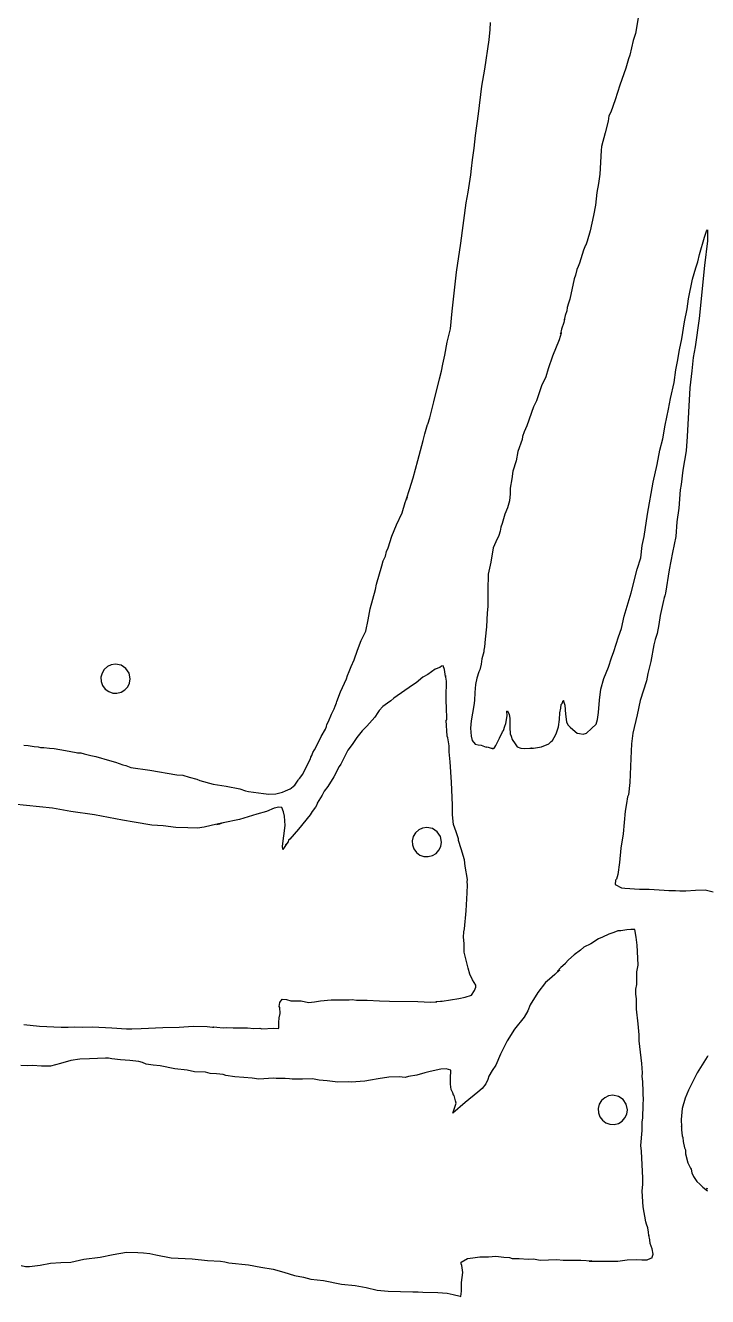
# Model space of a CAD drawing. Extents: x -104 to 747, y 152 to 800.
# Drawn here: x 251.9 to 368.5, y 283.5 to 500.7 of the extents above; entities that cross this region are included whole.
import ezdxf

# ---------------------------------------------------------------- set-up
doc = ezdxf.new("R2010")
doc.units = 0

msp = doc.modelspace()

# ---------------------------------------------------------------- linework, layer by layer
for p, q in [((356.697, 502.045), (356.227, 499.374)), ((331.216, 498.31), (331.394, 500.038)), ((331.394, 500.038), (331.443875, 501.254875)), ((330.486, 493.293), (331.216, 498.31)), ((355.827, 498.157), (355.26, 495.673)), ((356.227, 499.374), (355.827, 498.157)), ((355.26, 495.673), (355.03, 495.017)), ((329.938, 490.381), (330.486, 493.293)), ((354.586, 493.443), (353.515, 490.537)), ((355.03, 495.017), (354.586, 493.443)), ((329.382, 485.651), (329.938, 490.381)), ((353.515, 490.537), (352.727, 488.003)), ((352.727, 488.003), (351.973, 485.943)), ((328.839, 481.944), (329.382, 485.651)), ((351.67, 485.293), (351.529, 484.368)), ((351.973, 485.943), (351.67, 485.293)), ((351.055, 482.386), (350.39, 480.057)), ((351.529, 484.368), (351.055, 482.386)), ((328.643, 479.756), (328.839, 481.944)), ((328.371, 477.779), (328.643, 479.756)), ((350.34, 479.372), (350.131, 475.303)), ((350.39, 480.057), (350.34, 479.372)), ((328.082, 475.225), (328.204375, 476.273625)), ((328.204375, 476.273625), (328.371, 477.779)), ((327.631, 472.233), (328.082, 475.225)), ((349.890125, 473.734), (349.59, 472.177)), ((350.131, 475.303), (349.890125, 473.734)), ((327.291, 470.415), (327.631, 472.233)), ((349.59, 472.177), (349.397, 470.043)), ((326.365, 463.556), (327.291, 470.415)), ((349.397, 470.043), (349.029, 468.265)), ((349.029, 468.265), (348.452, 465.635)), ((348.452, 465.635), (347.958, 463.884)), ((367.981, 464.541), (368.349, 465.58)), ((368.349, 465.58), (368.514, 465.83)), ((368.514, 465.83), (368.519, 463.927)), ((325.604, 458.576), (326.365, 463.556)), ((347.68475, 463.175), (347.335, 462.355)), ((347.723688, 463.205781), (347.68475, 463.175)), ((347.958, 463.884), (347.723688, 463.205781)), ((367.125, 461.586), (367.981, 464.541)), ((368.519, 463.927), (367.987, 459.685)), ((347.335, 462.355), (346.64, 460.094)), ((366.869, 460.342), (367.125, 461.586)), ((324.892, 451.916), (325.604, 458.576)), ((346.178, 459.029), (345.942, 458.045)), ((346.439375, 459.548375), (346.178, 459.029)), ((346.64, 460.094), (346.439375, 459.548375)), ((365.957, 457.359), (366.503, 459.336)), ((366.503, 459.336), (366.869, 460.342)), ((367.987, 459.685), (367.101, 450.648)), ((345.714, 457.423), (344.964, 453.936)), ((345.942, 458.045), (345.714, 457.423)), ((365.292, 454.029), (365.957, 457.359)), ((324.569, 448.904), (324.892, 451.916)), ((344.452, 451.939), (344.212, 451.153)), ((344.533, 452.54), (344.452, 451.939)), ((344.789, 453.292), (344.533, 452.54)), ((344.964, 453.936), (344.789, 453.292)), ((364.58, 450.063), (365.056, 452.308)), ((365.056, 452.308), (365.292, 454.029)), ((343.945, 449.992), (343.568, 448.855)), ((344.095422, 450.548594), (343.945, 449.992)), ((344.212, 451.153), (344.034016, 450.444531)), ((344.034016, 450.444531), (344.060125, 450.47125)), ((344.060125, 450.47125), (344.095422, 450.548594)), ((364.129, 447.16), (364.58, 450.063)), ((367.101, 450.648), (366.415, 445.794)), ((324.045, 446.618), (324.569, 448.904)), ((343.493469, 448.162563), (343.14, 447.001)), ((343.568, 448.855), (343.395656, 448.039937)), ((343.395656, 448.039937), (343.47475, 448.159)), ((343.47475, 448.159), (343.511145, 448.24082)), ((343.511145, 448.24082), (343.493469, 448.162563)), ((323.622, 444.383), (324.045, 446.618)), ((343.14, 447.001), (342.043, 444.228)), ((363.738, 445.32), (364.129, 447.16)), ((366.415, 445.794), (366.062, 443.967)), ((323.256, 442.867), (323.622, 444.383)), ((342.043, 444.228), (341.3, 442.068)), ((363.083, 441.874), (363.405, 443.277)), ((363.405, 443.277), (363.738, 445.32)), ((366.062, 443.967), (365.841, 441.719)), ((322.698, 440.355), (323.028, 441.645)), ((323.028, 441.645), (323.256, 442.867)), ((341.3, 442.068), (340.888, 440.688)), ((362.815, 439.729), (363.083, 441.874)), ((365.841, 441.719), (365.482, 438.827)), ((321.75, 436.414), (322.698, 440.355)), ((340.173, 439.15), (339.274, 436.592)), ((340.888, 440.688), (340.173, 439.15)), ((362.174, 436.971), (362.815, 439.729)), ((361.877, 435.156), (362.174, 436.971)), ((365.482, 438.827), (365.069, 430.509)), ((321.063, 433.674), (321.75, 436.414)), ((338.76, 435.548), (337.648, 432.333)), ((339.274, 436.592), (338.76, 435.548)), ((361.272, 432.396), (361.877, 435.156)), ((320.197, 430.962), (320.654375, 432.51375)), ((320.654375, 432.51375), (320.712391, 432.580312)), ((320.712391, 432.580312), (321.063, 433.674)), ((360.885, 430.112), (361.272, 432.396)), ((319.923, 429.796), (320.197, 430.962)), ((336.909, 430.468), (336.819, 429.999)), ((337.189, 431.301), (336.909, 430.468)), ((337.648, 432.333), (337.189, 431.301)), ((365.069, 430.509), (364.851, 428.048)), ((318.984, 426.383), (319.923, 429.796)), ((336.819, 429.999), (336.083, 427.921)), ((359.94, 425.704), (360.375, 428.149)), ((360.375, 428.149), (360.885, 430.112)), ((364.851, 428.048), (364.314, 424.726)), ((318.211, 423.441), (318.984, 426.383)), ((335.819, 426.317), (335.233, 424.556)), ((336.083, 427.921), (335.819, 426.317)), ((335.233, 424.556), (335.062, 423.224)), ((359.245, 422.705), (359.94, 425.704)), ((364.314, 424.726), (364.025, 422.287)), ((317.57, 421.455), (318.211, 423.441)), ((335.062, 423.224), (334.783, 421.67)), ((334.783, 421.67), (334.783, 420.685)), ((358.276, 417.233), (359.245, 422.705)), ((364.025, 422.287), (363.849, 421.381)), ((316.869, 419.214), (317.163031, 420.119906)), ((317.092, 419.85825), (317.05359, 419.728863)), ((317.05359, 419.728863), (317.084719, 419.834719)), ((317.084719, 419.834719), (317.57, 421.455)), ((317.163031, 420.119906), (317.092, 419.85825)), ((334.65675, 419.478125), (334.334, 418.308)), ((334.783, 420.685), (334.65675, 419.478125)), ((363.849, 421.381), (363.615, 418.216)), ((315.352, 415.395), (316.319, 417.462)), ((316.319, 417.462), (316.869, 419.214)), ((333.854, 417.228), (333.406, 415.604)), ((334.334, 418.308), (333.854, 417.228)), ((357.7, 413.371), (358.276, 417.233)), ((363.615, 418.216), (363.297, 415.878)), ((314.571, 413.464), (315.352, 415.395)), ((333.179, 414.998), (333.07325, 414.283625)), ((333.406, 415.604), (333.179, 414.998)), ((363.297, 415.878), (363.098, 413.416)), ((313.927, 411.463), (314.571, 413.464)), ((332.873, 413.561), (332.3425, 412.505375)), ((333.07325, 414.283625), (332.873, 413.561)), ((357.369, 411.854), (357.7, 413.371)), ((363.098, 413.416), (362.532, 410.686)), ((313.469, 410.061), (313.659, 410.809)), ((313.659, 410.809), (313.927, 411.463)), ((331.86, 411.437), (331.463, 409.023)), ((332.3425, 412.505375), (331.86, 411.437)), ((357.104, 409.741), (357.369, 411.854)), ((362.532, 410.686), (361.986, 407.725)), ((312.852, 408.353), (313.06, 409.214)), ((313.06, 409.214), (313.469, 410.061)), ((331.463, 409.023), (331.036, 406.955)), ((356.489, 407.835), (357.104, 409.741)), ((311.964, 405.263), (312.852, 408.353)), ((331.036, 406.955), (330.9455, 404.196)), ((355.4725, 403.782875), (356.489, 407.835)), ((361.986, 407.725), (361.323, 403.689)), ((310.844, 401.051), (311.763, 404.334)), ((311.763, 404.334), (311.964, 405.263)), ((330.9455, 404.196), (330.957, 401.434)), ((354.273, 399.781), (355.4725, 403.782875)), ((361.17675, 403.181906), (360.865, 401.919)), ((361.212766, 403.276559), (361.17675, 403.181906)), ((361.323, 403.689), (361.18, 403.005469)), ((361.18, 403.005469), (361.2065, 403.19025)), ((361.2065, 403.19025), (361.212766, 403.276559)), ((310.526625, 399.127), (310.844, 401.051)), ((330.861, 400.358), (330.756, 397.955)), ((330.957, 401.434), (330.861, 400.358)), ((353.843, 397.664), (354.273, 399.781)), ((360.458, 399.866), (360.2175, 398.329375)), ((360.865, 401.919), (360.458, 399.866)), ((310.117, 397.224), (310.526625, 399.127)), ((330.756, 397.955), (330.51, 395.857)), ((353.32, 396.26), (353.843, 397.664)), ((360.2175, 398.329375), (359.905, 396.807)), ((308.7105, 393.972625), (309.315, 395.628)), ((309.315, 395.628), (310.117, 397.224)), ((330.51, 395.857), (330.43, 394.534)), ((352.516, 393.76), (353.32, 396.26)), ((359.55, 395.8105), (359.324, 394.865)), ((359.905, 396.807), (359.55, 395.8105)), ((308.151, 392.3), (308.7105, 393.972625)), ((330.293, 393.692), (329.95, 392.503)), ((330.296, 393.954), (330.293, 393.692)), ((330.43, 394.534), (330.296, 393.954)), ((352.089, 392.66), (352.516, 393.76)), ((359.324, 394.865), (358.86, 392.045)), ((265.95, 391.16675), (265.411031, 390.680125)), ((266.605969, 391.47825), (265.95, 391.16675)), ((267.339, 391.588), (266.605969, 391.47825)), ((268.29575, 391.397875), (267.339, 391.588)), ((269.107, 390.856), (268.29575, 391.397875)), ((307.291, 390.332), (307.587, 391.163)), ((307.587, 391.163), (308.151, 392.3)), ((323.038375, 391.215625), (322.76, 390.995)), ((323.322, 391.311), (323.038375, 391.215625)), ((323.56125, 390.648), (323.322, 391.311)), ((329.823125, 391.547375), (329.61, 390.609)), ((329.95, 392.503), (329.823125, 391.547375)), ((351.587, 391.041), (352.089, 392.66)), ((358.86, 392.045), (358.326, 389.985)), ((265.029, 390.045), (264.849875, 389.325891)), ((264.849875, 389.325891), (264.88675, 388.600875)), ((265.411031, 390.680125), (265.029, 390.045)), ((269.648875, 390.045125), (269.107, 390.856)), ((269.839, 389.088), (269.648875, 390.045125)), ((269.72925, 388.355125), (269.839, 389.088)), ((305.812, 386.871), (306.838, 389.079)), ((306.838, 389.079), (306.998, 389.633)), ((306.998, 389.633), (307.291, 390.332)), ((319.856, 389.361), (318.749, 388.392)), ((320.722, 389.783), (319.856, 389.361)), ((321.985, 390.702), (320.722, 389.783)), ((322.76, 390.995), (321.985, 390.702)), ((323.676, 389.889), (323.56125, 390.648)), ((323.7215, 389.448609), (323.676, 389.889)), ((323.724375, 389.648953), (323.71525, 389.529375)), ((323.71525, 389.529375), (323.7215, 389.448609)), ((323.816, 389.325), (323.724375, 389.648953)), ((323.883, 388.645), (323.816, 389.325)), ((329.102625, 389.19125), (328.879, 388.105)), ((329.42, 390.246), (329.102625, 389.19125)), ((329.61, 390.609), (329.42, 390.246)), ((350.316375, 387.304875), (350.807, 389.113)), ((350.807, 389.113), (351.587, 391.041)), ((358.326, 389.985), (358.07, 388.741)), ((264.88675, 388.600875), (265.13025, 387.916922)), ((265.13025, 387.916922), (265.571, 387.321)), ((265.571, 387.321), (266.167078, 386.88025)), ((266.167078, 386.88025), (266.851375, 386.63675)), ((267.576734, 386.599875), (268.296, 386.779)), ((268.296, 386.779), (268.931125, 387.160875)), ((268.931125, 387.160875), (269.41775, 387.6995)), ((269.41775, 387.6995), (269.72925, 388.355125)), ((305.177, 385.166), (305.812, 386.871)), ((318.105, 388), (314.915, 385.755)), ((318.749, 388.392), (318.105, 388)), ((323.846, 385.911), (323.883, 388.645)), ((328.747875, 386.737), (328.712, 385.345)), ((328.879, 388.105), (328.747875, 386.737)), ((350.062, 385.445), (350.316375, 387.304875)), ((358.07, 388.741), (357.002, 385.376)), ((266.851375, 386.63675), (267.576734, 386.599875)), ((304.876, 384.418), (305.092, 384.981)), ((305.092, 384.981), (305.177, 385.166)), ((313.801, 384.918), (313.053375, 384.332125)), ((314.389, 385.283), (313.801, 384.918)), ((314.915, 385.755), (314.389, 385.283)), ((323.889, 383.495), (323.846, 385.911)), ((328.712, 385.345), (328.577, 384.502)), ((343.433, 384.031), (343.536, 384.68)), ((343.536, 384.68), (343.676, 384.85)), ((343.676, 384.85), (343.825, 385.38)), ((343.825, 385.38), (343.90825, 385.35725)), ((343.90825, 385.35725), (343.906, 385.243)), ((343.906, 385.243), (344.11, 384.555)), ((344.11, 384.555), (344.251, 383.003)), ((349.90825, 383.317375), (350.062, 385.445)), ((357.002, 385.376), (356.473, 382.905)), ((303.726, 381.767), (304.235, 383.029)), ((304.235, 383.029), (304.726, 383.929)), ((304.726, 383.929), (304.876, 384.418)), ((311.648, 382.524), (310.31, 380.972)), ((312.185, 383.308), (311.648, 382.524)), ((312.383, 383.639), (312.185, 383.308)), ((313.053375, 384.332125), (312.383, 383.639)), ((323.954, 382.889), (323.889, 383.495)), ((323.939234, 382.032766), (323.954, 382.889)), ((328.577, 384.502), (328.145875, 381.90775)), ((334.039, 381.46), (334.278, 382.722)), ((334.228, 383.529), (334.36, 383.585)), ((334.278, 382.722), (334.228, 383.529)), ((334.36, 383.585), (334.617625, 382.97825)), ((334.617625, 382.97825), (334.762, 382.358)), ((343.201, 382.13), (343.266, 383.24)), ((343.266, 383.24), (343.433, 384.031)), ((344.251, 383.003), (344.394, 381.73)), ((349.745031, 382.138203), (349.90825, 383.317375)), ((356.473, 382.905), (355.785, 379.758)), ((302.5, 379.227), (303.21, 380.474)), ((303.21, 380.474), (303.37, 380.912)), ((303.37, 380.912), (303.462, 381.262)), ((303.462, 381.262), (303.726, 381.767)), ((310.31, 380.972), (309.509, 380.202)), ((323.871453, 382.023172), (323.896625, 382.048125)), ((323.909, 381.046), (323.871453, 382.023172)), ((323.896625, 382.048125), (323.939234, 382.032766)), ((323.987, 380.253), (323.909, 381.046)), ((324.014, 379.284), (323.987, 380.253)), ((328.145875, 381.90775), (328.017453, 380.616531)), ((328.017453, 380.616531), (328.101, 379.288)), ((333.475, 379.992), (333.659, 380.258)), ((333.659, 380.258), (333.855, 380.949)), ((333.855, 380.949), (334.039, 381.46)), ((334.762, 381.866), (334.718875, 380.75225)), ((334.718875, 380.75225), (334.801, 379.682)), ((334.762, 382.358), (334.762, 381.866)), ((342.656, 379.677), (343.056, 380.874625)), ((343.056, 380.874625), (343.201, 382.13)), ((344.394, 381.73), (344.662266, 381.218734)), ((344.662266, 381.218734), (345.028125, 380.804125)), ((345.028125, 380.804125), (345.894, 380.077)), ((347.858, 379.785), (348.682, 380.577)), ((348.682, 380.577), (349.468, 381.339)), ((349.468, 381.339), (349.745031, 382.138203)), ((301.798, 377.798), (302.5, 379.227)), ((308.608375, 379.05675), (307.782, 377.856)), ((309.509, 380.202), (308.608375, 379.05675)), ((324.119, 378.968), (324.014, 379.284)), ((324.349, 377.589), (324.119, 378.968)), ((328.101, 379.288), (328.313375, 378.5135)), ((328.313375, 378.5135), (328.819, 377.907)), ((332.359, 377.697), (332.96, 378.932)), ((332.96, 378.932), (333.475, 379.992)), ((334.801, 379.682), (334.969, 379.243)), ((334.969, 379.243), (335.112, 378.708)), ((335.112, 378.708), (335.64, 377.963)), ((341.419, 377.98), (341.812, 378.377)), ((341.812, 378.377), (342.024, 378.526)), ((342.024, 378.526), (342.335, 379.044)), ((342.335, 379.044), (342.656, 379.677)), ((345.894, 380.077), (346.237, 379.79)), ((346.237, 379.79), (346.614, 379.713)), ((346.614, 379.713), (347.25025, 379.596)), ((347.25025, 379.596), (347.858, 379.785)), ((355.785, 379.758), (355.526, 377.973)), ((251.6835, 377.749375), (252.387, 377.68)), ((252.387, 377.68), (253.408, 377.504)), ((253.408, 377.504), (254.134, 377.441)), ((254.134, 377.441), (254.536, 377.311)), ((254.536, 377.311), (255.077, 377.359)), ((255.077, 377.359), (256.032, 377.226)), ((256.032, 377.226), (256.832, 377.167)), ((256.832, 377.167), (258.782, 376.813)), ((258.782, 376.813), (260.626, 376.491)), ((260.626, 376.491), (260.854, 376.422)), ((260.854, 376.422), (261.421, 376.4)), ((261.421, 376.4), (261.968, 376.248)), ((261.968, 376.248), (263.102, 375.971)), ((263.102, 375.971), (263.997, 375.814)), ((300.713, 375.682), (300.907, 375.983)), ((300.907, 375.983), (301.039, 376.476)), ((301.039, 376.476), (301.33, 376.927)), ((301.33, 376.927), (301.798, 377.798)), ((307.051, 376.851), (305.856, 374.492)), ((307.782, 377.856), (307.051, 376.851)), ((324.368, 376.585), (324.349, 377.589)), ((324.511, 374.853), (324.368, 376.585)), ((328.819, 377.907), (329.32175, 377.777125)), ((329.32175, 377.777125), (329.844, 377.717)), ((329.844, 377.717), (330.695, 377.408)), ((330.695, 377.408), (330.787, 377.418)), ((330.787, 377.418), (331.02, 377.368)), ((331.02, 377.368), (331.518, 377.2)), ((331.518, 377.2), (331.564875, 377.222125)), ((331.564875, 377.222125), (331.719, 377.203)), ((331.719, 377.203), (331.804, 377.115)), ((331.804, 377.115), (332.065, 377.194)), ((332.05, 377.227), (332.172, 377.399)), ((332.065, 377.194), (332.05, 377.227)), ((332.172, 377.399), (332.359, 377.697)), ((335.64, 377.963), (336.004, 377.461)), ((336.004, 377.461), (336.607125, 377.1955)), ((336.607125, 377.1955), (337.274, 377.137)), ((337.274, 377.137), (338.154, 377.204)), ((338.154, 377.204), (338.46575, 377.229516)), ((338.437, 377.212375), (338.42175, 377.192047)), ((338.42175, 377.192047), (338.774, 377.208)), ((338.46575, 377.229516), (338.437, 377.212375)), ((338.774, 377.208), (340.1475, 377.440625)), ((340.1475, 377.440625), (341.419, 377.98)), ((355.526, 377.973), (355.433, 375.47)), ((263.997, 375.814), (266.281, 375.126)), ((266.281, 375.126), (267.338, 374.828)), ((267.338, 374.828), (268.606, 374.348)), ((268.606, 374.348), (269.07, 374.259)), ((269.07, 374.259), (269.958, 373.938)), ((269.958, 373.938), (273.216, 373.478)), ((299.337, 372.768), (300.258, 374.661)), ((300.258, 374.661), (300.634, 375.413)), ((300.634, 375.413), (300.713, 375.682)), ((305.572, 374.066), (304.638, 372.33725)), ((305.856, 374.492), (305.572, 374.066)), ((324.783, 371.392), (324.511, 374.853)), ((355.433, 375.47), (355.238, 371.351)), ((273.216, 373.478), (277.836, 372.672)), ((277.836, 372.672), (278.852, 372.58)), ((278.852, 372.58), (279.94, 372.244)), ((279.94, 372.244), (281.248, 371.907)), ((281.248, 371.907), (281.749, 371.696)), ((281.749, 371.696), (284.037, 371.04)), ((297.963, 370.914), (298.571, 371.746)), ((298.571, 371.746), (298.611, 371.889)), ((298.611, 371.889), (298.782, 372.044)), ((298.782, 372.044), (299.337, 372.768)), ((304.638, 372.33725), (303.635, 370.649)), ((284.037, 371.04), (286.234, 370.729)), ((286.234, 370.729), (288.568, 370.248)), ((288.568, 370.248), (289.544, 369.897)), ((289.544, 369.897), (290.046, 369.818)), ((290.046, 369.818), (292.627, 369.497)), ((292.627, 369.497), (293.565, 369.383)), ((293.565, 369.383), (294.74925, 369.4375)), ((294.74925, 369.4375), (295.899, 369.714)), ((295.899, 369.714), (296.374, 369.937)), ((296.374, 369.937), (297.166, 370.294)), ((297.166, 370.294), (297.361, 370.362)), ((297.361, 370.362), (297.732, 370.735)), ((297.732, 370.735), (297.963, 370.914)), ((303.014, 369.863), (302.665, 369.191)), ((303.635, 370.649), (303.014, 369.863)), ((324.919, 367.494), (324.783, 371.392)), ((355.238, 371.351), (354.992, 369.254)), ((256.535, 366.939), (249.906, 367.646)), ((301.718625, 367.513), (301.49, 367.106)), ((301.81, 367.803), (301.718625, 367.513)), ((302.665, 369.191), (301.81, 367.803)), ((324.931625, 365.8145), (324.919, 367.494)), ((354.701, 367.782), (354.422, 366.474)), ((354.856, 368.886), (354.701, 367.782)), ((354.992, 369.254), (354.856, 368.886)), ((259.682, 366.414), (256.535, 366.939)), ((263.721, 365.844), (259.682, 366.414)), ((268.517, 364.886), (263.721, 365.844)), ((288.545, 365.015), (285.755, 364.469)), ((291.464, 365.961), (288.545, 365.015)), ((293.136, 366.411), (291.464, 365.961)), ((294.4465, 366.94025), (293.136, 366.411)), ((295.2285, 367.148438), (294.4465, 366.94025)), ((295.784, 367.078), (295.2285, 367.148438)), ((296.0595, 366.360625), (295.784, 367.078)), ((296.224, 365.584), (296.0595, 366.360625)), ((296.312, 363.992), (296.224, 365.584)), ((300.591, 365.837), (298.592, 363.377)), ((300.935, 366.4), (300.591, 365.837)), ((301.49, 367.106), (300.935, 366.4)), ((325.095, 364.144), (324.931625, 365.8145)), ((354.422, 366.474), (354.133, 362.559)), ((270.522, 364.567), (268.517, 364.886)), ((273.557, 364.065), (270.522, 364.567)), ((275.48, 363.928), (273.557, 364.065)), ((277.659, 363.649), (275.48, 363.928)), ((279.672, 363.625), (277.659, 363.649)), ((281.322, 363.542), (279.672, 363.625)), ((282.498875, 363.72), (281.322, 363.542)), ((283.66, 363.991), (282.498875, 363.72)), ((285.470937, 364.382234), (283.66, 363.991)), ((285.755, 364.469), (284.653937, 364.193078)), ((284.653937, 364.193078), (285.18075, 364.306875)), ((285.18075, 364.306875), (285.471953, 364.376119)), ((285.471953, 364.376119), (285.470937, 364.382234)), ((295.851, 360.452), (296.312, 363.992)), ((298.592, 363.377), (297.126, 361.683)), ((319.1565, 363.23975), (318.617875, 362.753125)), ((319.812125, 363.55125), (319.1565, 363.23975)), ((320.545, 363.661), (319.812125, 363.55125)), ((321.50175, 363.470875), (320.545, 363.661)), ((322.313, 362.929), (321.50175, 363.470875)), ((322.854875, 362.11775), (322.313, 362.929)), ((325.532875, 362.94575), (325.095, 364.144)), ((325.976, 361.749), (325.532875, 362.94575)), ((296.554266, 360.845969), (296.395, 360.586)), ((296.832, 361.204), (296.425797, 360.703281)), ((296.425797, 360.703281), (296.448875, 360.7345)), ((296.448875, 360.7345), (296.554266, 360.845969)), ((296.927, 361.518), (296.832, 361.204)), ((297.126, 361.683), (296.927, 361.518)), ((318.236, 362.118), (318.056875, 361.398891)), ((318.056875, 361.398891), (318.09375, 360.673875)), ((318.09375, 360.673875), (318.33725, 359.989922)), ((318.617875, 362.753125), (318.236, 362.118)), ((323.045, 361.161), (322.854875, 362.11775)), ((322.93525, 360.428125), (323.045, 361.161)), ((325.978, 361.416), (325.976, 361.749)), ((326.4, 359.999), (325.978, 361.416)), ((354.133, 362.559), (353.734, 360.112)), ((295.911, 359.925), (295.851, 360.452)), ((296.395, 360.586), (295.911, 359.925)), ((318.33725, 359.989922), (318.778, 359.394)), ((318.778, 359.394), (319.373922, 358.95325)), ((319.373922, 358.95325), (320.057875, 358.70975)), ((320.057875, 358.70975), (320.782891, 358.672875)), ((320.782891, 358.672875), (321.502, 358.852)), ((321.502, 358.852), (322.137125, 359.233875)), ((322.137125, 359.233875), (322.62375, 359.7725)), ((322.62375, 359.7725), (322.93525, 360.428125)), ((326.996, 358.104), (326.4, 359.999)), ((353.734, 360.112), (353.481, 357.671)), ((327.105, 357.046), (326.996, 358.104)), ((327.495, 354.784), (327.105, 357.046)), ((353.481, 357.671), (353.166, 355.627)), ((327.466, 354.382), (327.495, 354.784)), ((327.493, 353.84), (327.466, 354.382)), ((352.803, 354.654), (352.748, 353.903)), ((352.963, 354.838), (352.803, 354.654)), ((353.166, 355.627), (352.963, 354.838)), ((327.277625, 349.414125), (327.466, 352.512)), ((327.466, 352.512), (327.493, 353.84)), ((352.748, 353.903), (353.835, 353.331)), ((353.835, 353.331), (354.416, 353.288)), ((354.416, 353.288), (356.881, 353.106)), ((356.881, 353.106), (358.577, 353.129)), ((358.577, 353.129), (361.133, 352.94)), ((361.133, 352.94), (361.933, 352.914)), ((361.933, 352.914), (363.063, 352.914)), ((363.063, 352.914), (363.782125, 352.832)), ((363.782125, 352.832), (364.841, 352.816)), ((364.841, 352.816), (366.48525, 352.968375)), ((366.48525, 352.968375), (368.098, 352.985)), ((368.098, 352.985), (369.495, 352.653)), ((327.003, 346.323), (327.277625, 349.414125)), ((326.826, 344.914), (326.896125, 345.8435)), ((326.896125, 345.8435), (327.003, 346.323)), ((352.535, 345.704), (351.64, 345.415)), ((353.178, 346.019), (352.535, 345.704)), ((353.692, 346.017), (353.178, 346.019)), ((354.73, 346.162), (353.692, 346.017)), ((355.419625, 346.235875), (354.73, 346.162)), ((356.086, 346.198), (355.419625, 346.235875)), ((356.35275, 344.886625), (356.086, 346.198)), ((326.9, 343.843), (326.826, 344.914)), ((326.941, 342.354), (326.9, 343.843)), ((348.591, 343.772), (347.377, 343.208)), ((349.917, 344.633), (348.591, 343.772)), ((350.584, 344.898), (349.917, 344.633)), ((351.64, 345.415), (350.584, 344.898)), ((356.516, 343.561), (356.35275, 344.886625)), ((356.61, 341.326), (356.516, 343.561)), ((327.6, 339.594), (326.941, 342.354)), ((345.75825, 341.90075), (344.77, 341.033)), ((346.802, 342.701), (345.75825, 341.90075)), ((347.377, 343.208), (346.802, 342.701)), ((356.651, 340.152), (356.61, 341.326)), ((327.92125, 338.577), (327.6, 339.594)), ((343.275859, 339.352344), (342.449, 338.558)), ((343.474, 339.716), (342.826578, 339.021781)), ((342.826578, 339.021781), (343.081125, 339.20375)), ((343.081125, 339.20375), (343.275859, 339.352344)), ((344.198125, 340.34225), (343.474, 339.716)), ((344.215516, 340.411531), (344.198125, 340.34225)), ((344.77, 341.033), (344.215516, 340.411531)), ((356.435, 336.848), (356.443, 338.971)), ((356.443, 338.971), (356.651, 340.152)), ((328.361, 337.611), (327.92125, 338.577)), ((328.921, 336.724), (328.361, 337.611)), ((340.83, 337.184), (339.507, 335.457)), ((341.515, 337.729), (340.83, 337.184)), ((342.449, 338.558), (341.515, 337.729)), ((356.289875, 336.004375), (356.435, 336.848)), ((326.016, 334.404), (327.118, 334.6575)), ((327.118, 334.6575), (328.163, 334.983)), ((328.163, 334.983), (328.6905, 335.79425)), ((328.6905, 335.79425), (328.899313, 336.343688)), ((328.899313, 336.343688), (328.921, 336.724)), ((339.507, 335.457), (338.185, 333.341)), ((356.264, 335.175), (356.289875, 336.004375)), ((356.373, 334.364), (356.264, 335.175)), ((295.333, 333.068), (295.41975, 333.770125)), ((295.417, 332.903), (295.333, 333.068)), ((295.502, 331.887), (295.417, 332.903)), ((295.41975, 333.770125), (295.817, 334.344)), ((295.817, 334.344), (296.539875, 334.24475)), ((296.539875, 334.24475), (297.277, 334.057)), ((297.277, 334.057), (299.086, 334.017)), ((299.086, 334.017), (300.338, 333.772)), ((300.338, 333.772), (301.368125, 333.850375)), ((301.368125, 333.850375), (302.387, 334.018)), ((302.387, 334.018), (304.222, 334.196)), ((304.222, 334.196), (305.754625, 334.207625)), ((305.754625, 334.207625), (307.288, 334.187)), ((307.288, 334.187), (307.795625, 334.23375)), ((307.795625, 334.23375), (308.517, 334.168)), ((308.517, 334.168), (310.35, 334.162)), ((310.35, 334.162), (312.469, 334.005)), ((312.469, 334.005), (314.146, 333.973)), ((314.146, 333.973), (318.982, 333.895)), ((318.982, 333.895), (321.187, 333.833)), ((321.187, 333.833), (322.190609, 333.849812)), ((322.083203, 333.906687), (322.886, 334)), ((322.170375, 333.8655), (322.083203, 333.906687)), ((322.248666, 333.856133), (322.170375, 333.8655)), ((322.190609, 333.849812), (322.248666, 333.856133)), ((322.886, 334), (323.195, 333.958)), ((323.195, 333.958), (326.016, 334.404)), ((338.185, 333.341), (337.80675, 332.31925)), ((356.412, 332.636), (356.373, 334.364)), ((356.659, 330.096), (356.412, 332.636)), ((295.233, 329.661), (295.245, 330.326)), ((295.245, 330.326), (295.324375, 331.109875)), ((295.324375, 331.109875), (295.502, 331.887)), ((337.211, 331.233), (335.512, 329.181)), ((337.80675, 332.31925), (337.211, 331.233)), ((251.643, 329.96825), (254.338, 329.714)), ((254.338, 329.714), (258.039, 329.544)), ((258.039, 329.544), (259.24575, 329.506)), ((259.24575, 329.506), (260.313, 329.579)), ((260.313, 329.579), (261.622, 329.545)), ((261.622, 329.545), (263.378, 329.571)), ((263.378, 329.571), (266.679, 329.405)), ((266.679, 329.405), (269.21, 329.224)), ((269.21, 329.224), (270.103, 329.271)), ((270.103, 329.271), (271.739, 329.284)), ((271.739, 329.284), (275.449, 329.501)), ((275.449, 329.501), (278.209, 329.552)), ((278.209, 329.552), (280.588, 329.697)), ((280.588, 329.697), (283.009, 329.63)), ((283.009, 329.63), (283.909, 329.546)), ((283.909, 329.546), (284.150516, 329.549219)), ((284.150516, 329.549219), (284.084625, 329.57025)), ((284.084625, 329.57025), (284.624, 329.536)), ((284.624, 329.536), (285.739, 329.446)), ((285.739, 329.446), (286.301, 329.503)), ((286.301, 329.503), (287.416, 329.414)), ((287.416, 329.414), (289.903, 329.427)), ((289.903, 329.427), (290.967, 329.33)), ((290.967, 329.33), (292.004, 329.349)), ((292.004, 329.349), (292.37, 329.26)), ((292.37, 329.26), (294.311, 329.379)), ((294.311, 329.379), (295.166, 329.323)), ((295.166, 329.323), (295.265875, 329.445875)), ((295.265875, 329.445875), (295.233, 329.661)), ((335.512, 329.181), (334.28, 327.211)), ((356.861, 328.194), (356.659, 330.096)), ((356.835, 327.211), (356.861, 328.194)), ((334.28, 327.211), (333.144, 324.889)), ((357.286, 323.323), (356.835, 327.211)), ((259.674, 323.831), (257.955875, 323.3205)), ((261.262375, 324.039875), (259.674, 323.831)), ((262.862, 324.116), (261.262375, 324.039875)), ((265.629, 324.252), (262.862, 324.116)), ((266.14875, 324.224625), (265.629, 324.252)), ((266.7, 324.108), (266.14875, 324.224625)), ((268.21, 323.931), (266.7, 324.108)), ((269.760625, 323.843), (268.21, 323.931)), ((271.3, 323.644), (269.760625, 323.843)), ((333.144, 324.889), (332.355, 323.052)), ((368.492, 324.45), (366.73875, 321.72775)), ((368.586, 324.634), (368.447125, 324.39425)), ((368.447125, 324.39425), (368.492, 324.45)), ((252.313, 322.906), (251.124469, 322.973953)), ((253.118, 322.956), (252.313, 322.906)), ((254.668125, 322.87475), (253.118, 322.956)), ((256.219, 322.891), (254.668125, 322.87475)), ((257.955875, 323.3205), (256.219, 322.891)), ((271.961375, 323.474875), (271.3, 323.644)), ((272.589, 323.206), (271.961375, 323.474875)), ((273.770125, 323.040125), (272.589, 323.206)), ((274.961, 322.941), (273.770125, 323.040125)), ((277.467, 322.385), (274.961, 322.941)), ((279.607, 322.208), (277.467, 322.385)), ((280.856, 321.911), (279.607, 322.208)), ((282.716, 321.813), (280.856, 321.911)), ((283.501, 321.601), (282.716, 321.813)), ((284.621375, 321.537875), (283.501, 321.601)), ((320.229, 321.752), (318.862, 321.308)), ((321.125, 321.946), (320.229, 321.752)), ((322.949, 322.341), (321.125, 321.946)), ((323.82825, 322.417625), (322.949, 322.341)), ((324.67, 322.183), (323.82825, 322.417625)), ((324.62, 320.771), (324.67, 322.183)), ((331.70625, 322.12175), (331.14, 321.178)), ((332.355, 323.052), (331.70625, 322.12175)), ((357.386, 321.717), (357.286, 323.323)), ((357.358, 321.121), (357.386, 321.717)), ((366.73875, 321.72775), (365.278, 318.788)), ((285.738, 321.441), (284.621375, 321.537875)), ((286.198, 321.282), (285.738, 321.441)), ((287.732, 321.04225), (286.198, 321.282)), ((289.284, 320.921), (287.732, 321.04225)), ((290.71, 320.839), (289.284, 320.921)), ((291.852, 320.671), (290.71, 320.839)), ((294.316, 320.828), (291.852, 320.671)), ((294.808, 320.767), (294.316, 320.828)), ((296.357, 320.744), (294.808, 320.767)), ((297.046, 320.699), (296.357, 320.744)), ((297.542, 320.62), (297.046, 320.699)), ((299.282, 320.646), (297.542, 320.62)), ((301.019, 320.678), (299.282, 320.646)), ((302.123, 320.448), (301.019, 320.678)), ((303.516, 320.361), (302.123, 320.448)), ((305.331, 320.145), (303.516, 320.361)), ((307.083, 320.195), (305.331, 320.145)), ((307.605, 320.157), (307.083, 320.195)), ((309.923, 320.288), (307.605, 320.157)), ((310.935, 320.484), (309.923, 320.288)), ((312.224, 320.711), (310.935, 320.484)), ((314.047, 321.014), (312.224, 320.711)), ((315.819, 321.049), (314.047, 321.014)), ((316.848, 320.953), (315.819, 321.049)), ((317.418, 321.11), (316.848, 320.953)), ((318.862, 321.308), (317.418, 321.11)), ((324.582, 319.8085), (324.62, 320.771)), ((324.706, 318.867), (324.582, 319.8085)), ((330.626, 319.851), (330.000125, 319.07)), ((330.962875, 320.568125), (330.626, 319.851)), ((331.14, 321.178), (330.962875, 320.568125)), ((357.479, 320.239), (357.358, 321.121)), ((357.475, 319.702), (357.479, 320.239)), ((357.521, 319.064), (357.475, 319.702)), ((324.983, 318.325), (324.706, 318.867)), ((325.108, 317.905), (324.983, 318.325)), ((325.204, 317.829), (325.108, 317.905)), ((325.461, 316.933), (325.204, 317.829)), ((329.252, 318.409), (327.0845, 316.671)), ((330.000125, 319.07), (329.252, 318.409)), ((350.947, 317.47575), (350.408031, 316.989125)), ((351.602969, 317.78725), (350.947, 317.47575)), ((352.336, 317.897), (351.602969, 317.78725)), ((353.309234, 317.700578), (352.336, 317.897)), ((354.103875, 317.164875), (353.309234, 317.700578)), ((357.516, 316.259), (357.598, 317.307)), ((357.542, 317.998), (357.521, 319.064)), ((357.598, 317.307), (357.542, 317.998)), ((364.6915, 317.374125), (364.171, 315.631)), ((365.278, 318.788), (364.6915, 317.374125)), ((327.0845, 316.671), (324.998, 314.837)), ((324.998, 314.84), (325.578, 316.547)), ((325.578, 316.547), (325.461, 316.933)), ((350.026, 316.354), (349.846875, 315.634312)), ((349.846875, 315.634312), (349.88375, 314.909)), ((350.408031, 316.989125), (350.026, 316.354)), ((354.639578, 316.370234), (354.103875, 317.164875)), ((354.836, 315.397), (354.639578, 316.370234)), ((354.72625, 314.663969), (354.836, 315.397)), ((357.462, 314.016), (357.516, 316.259)), ((364.171, 315.631), (364.010375, 313.73825)), ((324.998, 314.837), (324.998, 314.84)), ((349.88375, 314.909), (350.12725, 314.224938)), ((350.12725, 314.224938), (350.568, 313.629)), ((350.568, 313.629), (351.163938, 313.18825)), ((351.163938, 313.18825), (351.848, 312.94475)), ((351.848, 312.94475), (352.573313, 312.907875)), ((352.573313, 312.907875), (353.293, 313.087)), ((353.293, 313.087), (353.928125, 313.469031)), ((353.928125, 313.469031), (354.41475, 314.008)), ((354.41475, 314.008), (354.72625, 314.663969)), ((357.373, 313.299), (357.462, 314.016)), ((357.377, 311.861), (357.373, 313.299)), ((364.010375, 313.73825), (364.08, 312.504)), ((357.129, 309.307), (357.377, 311.861)), ((364.0565, 312.577), (364.054, 311.966)), ((364.054, 311.966), (364.189625, 310.93425)), ((364.08, 312.504), (364.0565, 312.577)), ((364.189625, 310.93425), (364.284, 310.672)), ((357.254, 308.314), (357.129, 309.307)), ((364.284, 310.672), (364.348125, 310.01525)), ((364.348125, 310.01525), (364.608, 308.934)), ((364.608, 308.934), (364.754, 308.548)), ((364.754, 308.548), (364.7815, 307.8585)), ((357.323, 307.163), (357.254, 308.314)), ((357.467, 303.793), (357.323, 307.163)), ((364.7815, 307.8585), (365.145, 306.326)), ((365.145, 306.326), (365.607, 305.43)), ((365.607, 305.43), (365.715, 305.262)), ((365.715, 305.262), (365.843125, 304.661375)), ((365.843125, 304.661375), (366.145172, 304.002984)), ((357.355, 301.504), (357.48375, 302.714875)), ((357.48375, 302.714875), (357.467, 303.793)), ((366.145172, 304.002984), (366.71, 303.178)), ((366.71, 303.178), (367.228, 302.689)), ((367.228, 302.689), (367.452, 302.463)), ((367.452, 302.463), (367.733, 302.195)), ((367.733, 302.195), (368.549, 301.554)), ((357.528, 298.822), (357.355, 301.504)), ((368.512, 301.901), (368.336, 301.962)), ((368.336, 301.962), (368.336, 301.961)), ((368.336, 301.961), (368.495, 301.908)), ((368.495, 301.908), (368.512, 301.901)), ((357.975, 296.28), (357.528, 298.822)), ((358.113, 295.879), (357.975, 296.28)), ((358.323, 295.252), (358.113, 295.879)), ((358.41, 294.474), (358.323, 295.252)), ((358.479859, 293.941641), (358.41, 294.474)), ((358.490375, 293.965125), (358.479859, 293.941641)), ((358.669, 293.19), (358.490375, 293.965125)), ((358.734, 292.538), (358.669, 293.19)), ((359.041125, 291.634125), (358.734, 292.538)), ((359.238, 290.707), (359.041125, 291.634125)), ((254.429875, 288.865375), (256.231, 289.214)), ((256.231, 289.214), (257.962625, 289.281125)), ((257.962625, 289.281125), (259.692, 289.361)), ((259.692, 289.361), (261.897, 289.86)), ((261.897, 289.86), (264.722, 290.228)), ((264.722, 290.228), (266.949, 290.697625)), ((266.949, 290.697625), (269.188, 291.087)), ((269.188, 291.087), (271.165, 290.992)), ((271.165, 290.992), (272.121, 290.984875)), ((272.121, 290.984875), (273.215, 290.854)), ((273.215, 290.854), (274.205, 290.605)), ((274.205, 290.605), (276.85, 290.11)), ((276.85, 290.11), (280.417, 289.944)), ((280.417, 289.944), (283.06, 289.652)), ((283.06, 289.652), (285.271, 289.543)), ((285.271, 289.543), (286.007625, 289.42275)), ((286.007625, 289.42275), (286.703, 289.241)), ((286.703, 289.241), (290.037, 288.887)), ((326.411, 289.343), (327.508, 289.998)), ((326.429875, 289.0625), (326.411, 289.343)), ((326.541, 288.794), (326.429875, 289.0625)), ((327.508, 289.998), (328.42, 290.103)), ((328.42, 290.103), (329.615, 290.296)), ((329.615, 290.296), (331.109, 290.3)), ((331.109, 290.3), (332.326, 290.366)), ((332.326, 290.366), (333.684, 290.199)), ((333.684, 290.199), (334.702, 290.175)), ((334.702, 290.175), (335.161, 290.016)), ((335.161, 290.016), (336.33, 289.982)), ((336.33, 289.982), (337.892, 289.887)), ((337.892, 289.887), (338.797, 289.936)), ((338.797, 289.936), (339.932, 289.711)), ((339.932, 289.711), (341.370375, 289.7475)), ((341.370375, 289.7475), (342.769, 289.823)), ((342.769, 289.823), (343.873, 289.685)), ((343.873, 289.685), (346.845, 289.691)), ((346.845, 289.691), (348.725344, 289.593734)), ((348.5205, 289.562375), (348.29127, 289.559896)), ((348.29127, 289.559896), (348.326906, 289.560078)), ((348.326906, 289.560078), (350.241, 289.55)), ((348.752543, 289.572119), (348.5205, 289.562375)), ((348.725344, 289.593734), (348.752543, 289.572119)), ((350.241, 289.55), (353.167, 289.529)), ((353.167, 289.529), (354.795125, 289.739625)), ((354.795125, 289.739625), (356.37, 289.834)), ((356.37, 289.834), (357.2835, 289.7675)), ((357.2835, 289.7675), (358.188, 289.785)), ((358.188, 289.785), (358.837, 290.065)), ((358.837, 290.065), (359.046, 290.101)), ((359.046, 290.101), (359.089, 290.238)), ((359.089, 290.238), (359.238, 290.707)), ((251.226, 288.777), (251.943125, 288.654)), ((251.943125, 288.654), (252.616, 288.615)), ((252.616, 288.615), (254.429875, 288.865375)), ((290.037, 288.887), (292.167, 288.486)), ((292.167, 288.486), (294.265, 288.172)), ((294.265, 288.172), (296.091, 287.641375)), ((296.091, 287.641375), (297.911, 287.08)), ((297.911, 287.08), (299.472, 286.801)), ((299.472, 286.801), (300.707, 286.482)), ((326.474, 285.867), (326.687, 287.584)), ((326.687, 287.584), (326.541, 288.794)), ((300.707, 286.482), (302.879, 286.219)), ((302.879, 286.219), (305.978, 285.601)), ((305.978, 285.601), (308.308, 285.384)), ((308.308, 285.384), (310.202125, 285.01475)), ((310.202125, 285.01475), (312.085, 284.59)), ((326.496, 284.431), (326.474, 285.867)), ((312.085, 284.59), (313.945, 284.401)), ((313.945, 284.401), (318.13, 284.307)), ((318.13, 284.307), (319.048, 284.283)), ((319.048, 284.283), (319.888, 284.228)), ((319.888, 284.228), (322.454, 284.181)), ((322.454, 284.181), (324.015, 284.087)), ((324.015, 284.087), (325.07, 283.848)), ((325.07, 283.848), (326.235, 283.554)), ((326.235, 283.554), (326.363, 283.485)), ((326.363, 283.485), (326.496, 284.431))]:
    msp.add_line(p, q)

doc.saveas('drawing.dxf')
